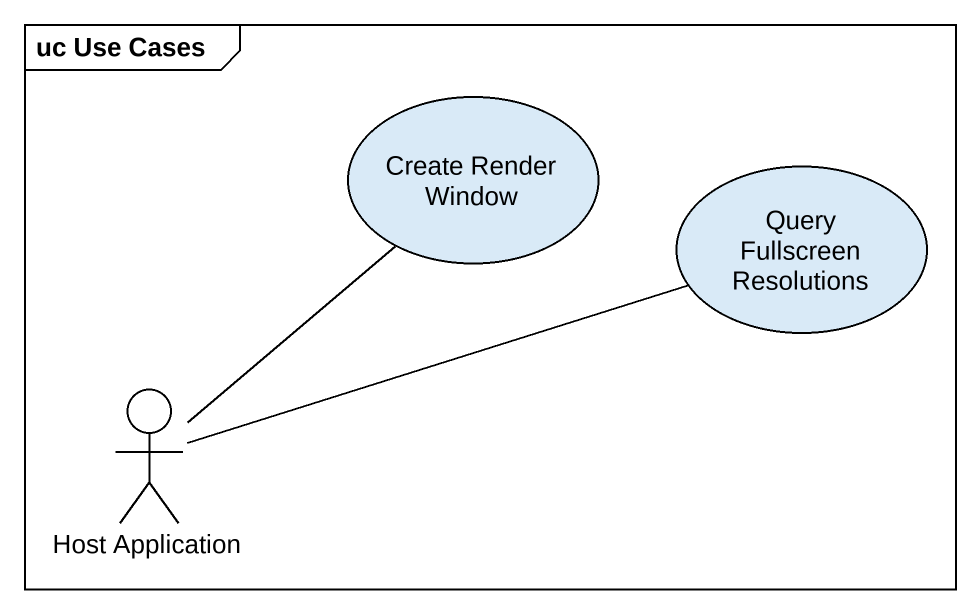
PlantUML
@startuml
mainframe uc Use Cases
usecase "Create Render Window" as Create_Render_Window
usecase "Query Fullscreen Resolutions" as Query_Fullscreen_Resolutions
actor "Host Application" as Host_Application
Host_Application -up- Create_Render_Window
Host_Application -right- Query_Fullscreen_Resolutions
@enduml
